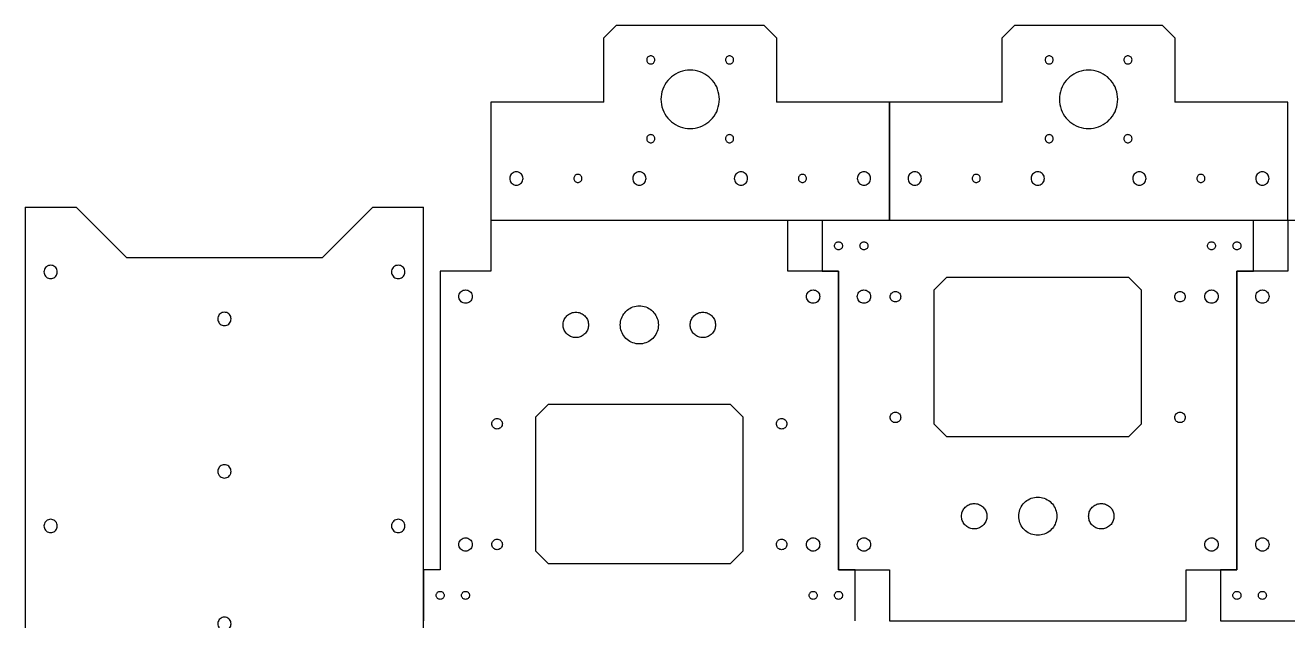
# Model space of a CAD drawing. Extents: x -80 to 731, y 0 to 550.
# Drawn here: x -79.9 to 417, y 315.3 to 549.7 of the extents above; entities that cross this region are included whole.
import ezdxf

# ---------------------------------------------------------------- set-up
doc = ezdxf.new("R2010")
doc.units = 0
doc.layers.add('Layer_1', color=7, linetype='CONTINUOUS')

msp = doc.modelspace()

# ---------------------------------------------------------------- linework, layer by layer
at = {"layer": 'Layer_1', "color": 7}
for p, q in [((147.841152, 544.741107), (152.84115, 549.741108)), ((152.84115, 549.741108), (210.841153, 549.741108)), ((210.841153, 549.741108), (215.841151, 544.741107)), ((304.641154, 544.741107), (309.641153, 549.741108)), ((309.641153, 549.741108), (367.641155, 549.741108)), ((367.641155, 549.741108), (372.641154, 544.741107)), ((147.841152, 519.441107), (147.841152, 544.741107)), ((215.841151, 544.741107), (215.841151, 519.441107)), ((304.641154, 519.441107), (304.641154, 544.741107)), ((372.641154, 544.741107), (372.641154, 519.441107)), ((167.941151, 536.091109), (167.941151, 536.091109)), ((198.941151, 536.091109), (198.941151, 536.091109)), ((324.741154, 536.091109), (324.741154, 536.091109)), ((355.741154, 536.091109), (355.741154, 536.091109)), ((103.44115, 519.441107), (103.44115, 472.941107)), ((147.841152, 519.441107), (103.44115, 519.441107)), ((193.341151, 520.591109), (193.341151, 520.591109)), ((260.241153, 519.441107), (215.841151, 519.441107)), ((260.241153, 472.941107), (260.241153, 519.441107)), ((260.241153, 519.441107), (260.241153, 472.941107)), ((304.641154, 519.441107), (260.241153, 519.441107)), ((350.141154, 520.591109), (350.141154, 520.591109)), ((417.041155, 519.441107), (372.641154, 519.441107)), ((417.041155, 472.941107), (417.041155, 519.441107)), ((167.941151, 505.091109), (167.941151, 505.091109)), ((198.941151, 505.091109), (198.941151, 505.091109)), ((324.741154, 505.091109), (324.741154, 505.091109)), ((355.741154, 505.091109), (355.741154, 505.091109)), ((116.066152, 489.441108), (116.066152, 489.441108)), ((139.241152, 489.441108), (139.241152, 489.441108)), ((164.466151, 489.441108), (164.466151, 489.441108)), ((204.466151, 489.441108), (204.466151, 489.441108)), ((227.64115, 489.441108), (227.64115, 489.441108)), ((252.866152, 489.441108), (252.866152, 489.441108)), ((272.866155, 489.441108), (272.866155, 489.441108)), ((296.041154, 489.441108), (296.041154, 489.441108)), ((321.266154, 489.441108), (321.266154, 489.441108)), ((361.266154, 489.441108), (361.266154, 489.441108)), ((384.441152, 489.441108), (384.441152, 489.441108)), ((409.666155, 489.441108), (409.666155, 489.441108)), ((-79.85889, 478.141093), (-59.858887, 478.141093)), ((-79.85889, 478.141093), (-79.85889, 239.141103)), ((-59.858887, 478.141093), (-39.858888, 458.141105)), ((36.941111, 458.141105), (56.94111, 478.141093)), ((56.94111, 478.141093), (76.941113, 478.141093)), ((76.941113, 239.141103), (76.941113, 478.141093)), ((220.241111, 472.941078), (103.441113, 472.941078)), ((103.441113, 472.941078), (103.441113, 452.941079)), ((260.241153, 472.941107), (103.44115, 472.941107)), ((220.241111, 452.941079), (220.241111, 472.941078)), ((403.541137, 472.941081), (233.741138, 472.941081)), ((233.741138, 472.941081), (233.741138, 452.941093)), ((417.041155, 472.941107), (260.241153, 472.941107)), ((403.541137, 452.941093), (403.541137, 472.941081)), ((533.84115, 472.941107), (417.041152, 472.941107)), ((417.041152, 472.941107), (417.041152, 452.941107)), ((238.666139, 462.941101), (238.666139, 462.941101)), ((248.666138, 462.941101), (248.666138, 462.941101)), ((385.466138, 462.941101), (385.466138, 462.941101)), ((395.466138, 462.941101), (395.466138, 462.941101)), ((36.941111, 458.141105), (-39.858888, 458.141105)), ((-67.233887, 452.641102), (-67.233887, 452.641102)), ((69.566113, 452.641102), (69.566113, 452.641102)), ((103.441113, 452.941079), (83.441111, 452.941079)), ((83.441111, 452.941079), (83.441111, 335.341074)), ((240.241114, 452.941079), (220.241111, 452.941079)), ((233.741138, 452.941093), (240.241136, 452.941093)), ((240.241114, 335.341074), (240.241114, 452.941079)), ((240.241136, 452.941093), (240.241136, 335.341088)), ((397.041139, 335.341088), (397.041139, 452.941093)), ((397.041139, 452.941093), (403.541137, 452.941093)), ((417.041152, 452.941107), (397.04115, 452.941107)), ((397.04115, 452.941107), (397.04115, 335.341102)), ((282.741139, 450.441084), (277.741137, 445.441094)), ((354.541136, 450.441084), (282.741139, 450.441084)), ((359.541137, 445.441094), (354.541136, 450.441084)), ((96.066113, 442.941079), (96.066113, 442.941079)), ((232.866113, 442.941079), (232.866113, 442.941079)), ((247.616136, 442.941085), (247.616136, 442.941085)), ((260.566137, 442.891075), (260.566137, 442.891075)), ((277.741137, 445.441094), (277.741137, 392.841089)), ((359.541137, 392.841089), (359.541137, 445.441094)), ((372.566136, 442.891075), (372.566136, 442.891075)), ((384.416136, 442.941085), (384.416136, 442.941085)), ((409.666152, 442.941107), (409.666152, 442.941107)), ((1.166111, 434.141097), (1.166111, 434.141097)), ((141.841112, 431.791077), (141.841112, 431.791077)), ((169.341112, 431.791077), (169.341112, 431.791077)), ((191.841112, 431.791077), (191.841112, 431.791077)), ((125.941114, 400.441079), (120.941112, 395.441078)), ((197.741111, 400.441079), (125.941114, 400.441079)), ((202.741112, 395.441078), (197.741111, 400.441079)), ((107.916114, 392.891079), (107.916114, 392.891079)), ((120.941112, 395.441078), (120.941112, 342.841073)), ((202.741112, 342.841073), (202.741112, 395.441078)), ((219.916113, 392.891079), (219.916113, 392.891079)), ((260.566137, 395.391088), (260.566137, 395.391088)), ((277.741137, 392.841089), (282.741139, 387.841088)), ((354.541136, 387.841088), (359.541137, 392.841089)), ((372.566136, 395.391088), (372.566136, 395.391088)), ((282.741139, 387.841088), (354.541136, 387.841088)), ((1.166111, 374.141101), (1.166111, 374.141101)), ((288.641138, 356.49109), (288.641138, 356.49109)), ((311.141137, 356.49109), (311.141137, 356.49109)), ((338.641137, 356.49109), (338.641137, 356.49109)), ((-67.233887, 352.641102), (-67.233887, 352.641102)), ((69.566113, 352.641102), (69.566113, 352.641102)), ((96.066113, 345.341082), (96.066113, 345.341082)), ((107.916114, 345.391092), (107.916114, 345.391092)), ((219.916113, 345.391092), (219.916113, 345.391092)), ((232.866113, 345.341082), (232.866113, 345.341082)), ((247.616136, 345.341088), (247.616136, 345.341088)), ((384.416136, 345.341088), (384.416136, 345.341088)), ((409.666152, 345.341111), (409.666152, 345.341111)), ((120.941112, 342.841073), (125.941114, 337.841083)), ((197.741111, 337.841083), (202.741112, 342.841073)), ((83.441111, 335.341074), (76.941113, 335.341074)), ((76.941113, 335.341074), (76.941113, 315.341086)), ((125.941114, 337.841083), (197.741111, 337.841083)), ((246.741112, 335.341074), (240.241114, 335.341074)), ((240.241136, 335.341088), (260.241138, 335.341088)), ((246.741112, 315.341086), (246.741112, 335.341074)), ((260.241138, 335.341088), (260.241138, 315.341089)), ((377.041136, 315.341089), (377.041136, 335.341088)), ((377.041136, 335.341088), (397.041139, 335.341088)), ((397.04115, 335.341102), (390.541152, 335.341102)), ((390.541152, 335.341102), (390.541152, 315.341114)), ((85.016111, 325.341066), (85.016111, 325.341066)), ((95.016111, 325.341066), (95.016111, 325.341066)), ((231.816111, 325.341066), (231.816111, 325.341066)), ((241.816111, 325.341066), (241.816111, 325.341066)), ((398.61615, 325.341094), (398.61615, 325.341094)), ((408.61615, 325.341094), (408.61615, 325.341094)), ((260.241138, 315.341089), (377.041136, 315.341089)), ((390.541152, 315.341114), (560.341151, 315.341114))]:
    msp.add_line(p, q, dxfattribs=at)
for points, knots in [([(167.941151, 536.091109), (167.922035, 535.904045), (167.884075, 535.532595), (167.589568, 535.041718), (167.15836, 534.676766), (166.624391, 534.483204), (166.057789, 534.483204), (165.524568, 534.676766), (165.090374, 535.041718), (164.806962, 535.532595), (164.708009, 536.091108), (164.806962, 536.649621), (165.090374, 537.140497), (165.524567, 537.505452), (166.057789, 537.699011), (166.624391, 537.699011), (167.158361, 537.505452), (167.589568, 537.140497), (167.884075, 536.649621), (167.922034, 536.278172), (167.941151, 536.091109)], [0, 0, 0, 0, 0.558344, 1.108695, 1.667037, 2.22538, 2.775732, 3.334075, 3.892418, 4.442769, 5.001113, 5.559454, 6.109806, 6.668149, 7.226492, 7.776843, 8.335186, 8.893529, 9.443881, 10.002222, 10.002222, 10.002222, 10.002222]), ([(198.941151, 536.091109), (198.922035, 535.904045), (198.884075, 535.532595), (198.589568, 535.041718), (198.15836, 534.676766), (197.624391, 534.483204), (197.057789, 534.483204), (196.524568, 534.676766), (196.090374, 535.041718), (195.806962, 535.532595), (195.708009, 536.091108), (195.806962, 536.649621), (196.090374, 537.140497), (196.524567, 537.505452), (197.057789, 537.699011), (197.624391, 537.699011), (198.158361, 537.505452), (198.589568, 537.140497), (198.884075, 536.649621), (198.922035, 536.278172), (198.941151, 536.091109)], [0, 0, 0, 0, 0.558344, 1.108695, 1.667037, 2.22538, 2.775732, 3.334075, 3.892418, 4.442769, 5.001113, 5.559454, 6.109806, 6.668149, 7.226492, 7.776843, 8.335186, 8.893529, 9.443881, 10.002222, 10.002222, 10.002222, 10.002222]), ([(324.741154, 536.091109), (324.722037, 535.904045), (324.684077, 535.532595), (324.389571, 535.041718), (323.958362, 534.676766), (323.424394, 534.483204), (322.857791, 534.483204), (322.32457, 534.676766), (321.890376, 535.041718), (321.606964, 535.532595), (321.508011, 536.091108), (321.606964, 536.649621), (321.890377, 537.140497), (322.324569, 537.505452), (322.857792, 537.699011), (323.424393, 537.699011), (323.958363, 537.505452), (324.38957, 537.140497), (324.684077, 536.649621), (324.722037, 536.278172), (324.741154, 536.091109)], [0, 0, 0, 0, 0.558344, 1.108695, 1.667037, 2.22538, 2.775732, 3.334075, 3.892418, 4.442769, 5.001113, 5.559454, 6.109806, 6.668149, 7.226492, 7.776843, 8.335186, 8.893529, 9.443881, 10.002222, 10.002222, 10.002222, 10.002222]), ([(355.741154, 536.091109), (355.722037, 535.904045), (355.684077, 535.532595), (355.389571, 535.041718), (354.958362, 534.676766), (354.424394, 534.483204), (353.857791, 534.483204), (353.324571, 534.676766), (352.890376, 535.041718), (352.606964, 535.532595), (352.508012, 536.091108), (352.606964, 536.649621), (352.890377, 537.140497), (353.324569, 537.505452), (353.857792, 537.699011), (354.424393, 537.699011), (354.958363, 537.505452), (355.38957, 537.140497), (355.684077, 536.649621), (355.722037, 536.278172), (355.741154, 536.091109)], [0, 0, 0, 0, 0.558344, 1.108695, 1.667037, 2.22538, 2.775732, 3.334075, 3.892418, 4.442769, 5.001113, 5.559454, 6.109806, 6.668149, 7.226492, 7.776843, 8.335186, 8.893529, 9.443881, 10.002222, 10.002222, 10.002222, 10.002222]), ([(193.341151, 520.591109), (193.20375, 519.24659), (192.930913, 516.576796), (190.814146, 513.048621), (187.714841, 510.425516), (183.876936, 509.034307), (179.804485, 509.034307), (175.971956, 510.425516), (172.851188, 513.048621), (170.814166, 516.576796), (170.10294, 520.591108), (170.814166, 524.605421), (172.851189, 528.133594), (175.971955, 530.756702), (179.804486, 532.147908), (183.876936, 532.147908), (187.714842, 530.756702), (190.814146, 528.133594), (192.930913, 524.605421), (193.20375, 521.935627), (193.341151, 520.591109)], [0, 0, 0, 0, 4.013088, 7.968742, 11.981828, 15.994916, 19.95057, 23.963658, 27.976744, 31.932398, 35.945486, 39.958572, 43.914226, 47.927313, 51.9404, 55.896054, 59.909141, 63.922229, 67.877883, 71.890969, 71.890969, 71.890969, 71.890969]), ([(350.141154, 520.591109), (350.003752, 519.24659), (349.730915, 516.576796), (347.614149, 513.048621), (344.514844, 510.425516), (340.676939, 509.034307), (336.604488, 509.034307), (332.771958, 510.425516), (329.651191, 513.048621), (327.614169, 516.576796), (326.902942, 520.591108), (327.614169, 524.605421), (329.651191, 528.133594), (332.771957, 530.756702), (336.604488, 532.147908), (340.676938, 532.147908), (344.514845, 530.756702), (347.614148, 528.133594), (349.730915, 524.605421), (350.003752, 521.935627), (350.141154, 520.591109)], [0, 0, 0, 0, 4.013088, 7.968742, 11.981828, 15.994916, 19.95057, 23.963658, 27.976744, 31.932398, 35.945486, 39.958572, 43.914226, 47.927313, 51.9404, 55.896054, 59.909141, 63.922229, 67.877883, 71.890969, 71.890969, 71.890969, 71.890969]), ([(167.941151, 505.091109), (167.922035, 504.904045), (167.884075, 504.532595), (167.589568, 504.041718), (167.158361, 503.676762), (166.62439, 503.483206), (166.05779, 503.483206), (165.524566, 503.676762), (165.090374, 504.041718), (164.806962, 504.532595), (164.708009, 505.091108), (164.806962, 505.649621), (165.090374, 506.140497), (165.524567, 506.505452), (166.057789, 506.699011), (166.624391, 506.699011), (167.158361, 506.505452), (167.589568, 506.140497), (167.884075, 505.649621), (167.922034, 505.278172), (167.941151, 505.091109)], [0, 0, 0, 0, 0.558344, 1.108696, 1.667039, 2.225381, 2.775733, 3.334075, 3.892418, 4.44277, 5.001114, 5.559456, 6.109807, 6.66815, 7.226493, 7.776845, 8.335187, 8.893531, 9.443882, 10.002224, 10.002224, 10.002224, 10.002224]), ([(198.941151, 505.091109), (198.922035, 504.904045), (198.884075, 504.532595), (198.589568, 504.041718), (198.158361, 503.676762), (197.62439, 503.483206), (197.05779, 503.483206), (196.524567, 503.676762), (196.090374, 504.041718), (195.806962, 504.532595), (195.708009, 505.091108), (195.806962, 505.649621), (196.090374, 506.140497), (196.524567, 506.505452), (197.057789, 506.699011), (197.624391, 506.699011), (198.158361, 506.505452), (198.589568, 506.140497), (198.884075, 505.649621), (198.922035, 505.278172), (198.941151, 505.091109)], [0, 0, 0, 0, 0.558344, 1.108696, 1.667039, 2.225381, 2.775733, 3.334075, 3.892418, 4.44277, 5.001114, 5.559456, 6.109807, 6.66815, 7.226493, 7.776845, 8.335187, 8.893531, 9.443882, 10.002224, 10.002224, 10.002224, 10.002224]), ([(324.741154, 505.091109), (324.722037, 504.904045), (324.684077, 504.532595), (324.38957, 504.041718), (323.958364, 503.676762), (323.424393, 503.483206), (322.857792, 503.483206), (322.324569, 503.676762), (321.890377, 504.041718), (321.606964, 504.532595), (321.508011, 505.091108), (321.606964, 505.649621), (321.890377, 506.140497), (322.324569, 506.505452), (322.857792, 506.699011), (323.424393, 506.699011), (323.958363, 506.505452), (324.38957, 506.140497), (324.684077, 505.649621), (324.722037, 505.278172), (324.741154, 505.091109)], [0, 0, 0, 0, 0.558344, 1.108696, 1.667039, 2.225381, 2.775733, 3.334075, 3.892418, 4.44277, 5.001114, 5.559456, 6.109807, 6.66815, 7.226493, 7.776845, 8.335187, 8.893531, 9.443882, 10.002224, 10.002224, 10.002224, 10.002224]), ([(355.741154, 505.091109), (355.722037, 504.904045), (355.684077, 504.532595), (355.38957, 504.041718), (354.958364, 503.676762), (354.424393, 503.483206), (353.857792, 503.483206), (353.324569, 503.676762), (352.890377, 504.041718), (352.606964, 504.532595), (352.508012, 505.091108), (352.606964, 505.649621), (352.890377, 506.140497), (353.324569, 506.505452), (353.857792, 506.699011), (354.424393, 506.699011), (354.958363, 506.505452), (355.38957, 506.140497), (355.684077, 505.649621), (355.722037, 505.278172), (355.741154, 505.091109)], [0, 0, 0, 0, 0.558344, 1.108696, 1.667039, 2.225381, 2.775733, 3.334075, 3.892418, 4.44277, 5.001114, 5.559456, 6.109807, 6.66815, 7.226493, 7.776845, 8.335187, 8.893531, 9.443882, 10.002224, 10.002224, 10.002224, 10.002224]), ([(116.066152, 489.441108), (116.034789, 489.134207), (115.972511, 488.524797), (115.489335, 487.719454), (114.781886, 487.1207), (113.905842, 486.803141), (112.976261, 486.803141), (112.101445, 487.120701), (111.389095, 487.719453), (110.924121, 488.524797), (110.761775, 489.441108), (110.924121, 490.357418), (111.389095, 491.162762), (112.101445, 491.761514), (112.976261, 492.079074), (113.905842, 492.079074), (114.781886, 491.761515), (115.489335, 491.162761), (115.972511, 490.357418), (116.034789, 489.748008), (116.066152, 489.441108)], [0, 0, 0, 0, 0.91603, 1.818952, 2.734982, 3.651014, 4.553935, 5.469965, 6.385997, 7.288919, 8.204949, 9.12098, 10.023901, 10.939933, 11.855963, 12.758884, 13.674916, 14.590947, 15.493868, 16.409898, 16.409898, 16.409898, 16.409898]), ([(164.466151, 489.441108), (164.434788, 489.134207), (164.37251, 488.524797), (163.889335, 487.719453), (163.181885, 487.1207), (162.305842, 486.803141), (161.37626, 486.803141), (160.501444, 487.1207), (159.789095, 487.719453), (159.324122, 488.524797), (159.161777, 489.441108), (159.324122, 490.357418), (159.789095, 491.162762), (160.501444, 491.761515), (161.37626, 492.079074), (162.305842, 492.079074), (163.181885, 491.761515), (163.889335, 491.162762), (164.37251, 490.357418), (164.434788, 489.748008), (164.466151, 489.441108)], [0, 0, 0, 0, 0.91603, 1.818951, 2.734983, 3.651014, 4.553935, 5.469966, 6.385997, 7.288918, 8.204948, 9.120979, 10.0239, 10.939931, 11.855962, 12.758883, 13.674914, 14.590945, 15.493866, 16.409897, 16.409897, 16.409897, 16.409897]), ([(204.466151, 489.441108), (204.434788, 489.134207), (204.37251, 488.524797), (203.889335, 487.719453), (203.181885, 487.1207), (202.305841, 486.803141), (201.37626, 486.803141), (200.501443, 487.1207), (199.789095, 487.719453), (199.324122, 488.524797), (199.161777, 489.441108), (199.324122, 490.357418), (199.789095, 491.162762), (200.501443, 491.761515), (201.37626, 492.079074), (202.305841, 492.079074), (203.181885, 491.761515), (203.889335, 491.162762), (204.37251, 490.357418), (204.434788, 489.748008), (204.466151, 489.441108)], [0, 0, 0, 0, 0.91603, 1.818951, 2.734983, 3.651014, 4.553935, 5.469966, 6.385997, 7.288918, 8.204948, 9.120979, 10.0239, 10.939931, 11.855962, 12.758883, 13.674914, 14.590945, 15.493866, 16.409897, 16.409897, 16.409897, 16.409897]), ([(252.866152, 489.441108), (252.834789, 489.134207), (252.772511, 488.524797), (252.289334, 487.719453), (251.581884, 487.120701), (250.705841, 486.803141), (249.776259, 486.803141), (248.901443, 487.1207), (248.189094, 487.719454), (247.724121, 488.524797), (247.561776, 489.441108), (247.724121, 490.357418), (248.189094, 491.162761), (248.901443, 491.761515), (249.776259, 492.079074), (250.705841, 492.079074), (251.581884, 491.761514), (252.289334, 491.162762), (252.772511, 490.357418), (252.834789, 489.748008), (252.866152, 489.441108)], [0, 0, 0, 0, 0.91603, 1.818952, 2.734984, 3.651014, 4.553935, 5.469967, 6.385998, 7.288919, 8.204949, 9.12098, 10.023901, 10.939931, 11.855963, 12.758884, 13.674914, 14.590946, 15.493868, 16.409898, 16.409898, 16.409898, 16.409898]), ([(272.866155, 489.441108), (272.834791, 489.134207), (272.772513, 488.524797), (272.289338, 487.719454), (271.581888, 487.1207), (270.705845, 486.803141), (269.776263, 486.803141), (268.901447, 487.120701), (268.189098, 487.719453), (267.724124, 488.524797), (267.561778, 489.441108), (267.724124, 490.357418), (268.189098, 491.162762), (268.901447, 491.761514), (269.776263, 492.079074), (270.705845, 492.079074), (271.581888, 491.761515), (272.289338, 491.162761), (272.772513, 490.357418), (272.834791, 489.748008), (272.866155, 489.441108)], [0, 0, 0, 0, 0.91603, 1.818952, 2.734982, 3.651014, 4.553935, 5.469965, 6.385997, 7.288919, 8.204949, 9.12098, 10.023901, 10.939933, 11.855963, 12.758884, 13.674916, 14.590947, 15.493868, 16.409898, 16.409898, 16.409898, 16.409898]), ([(321.266154, 489.441108), (321.23479, 489.134207), (321.172512, 488.524797), (320.689337, 487.719453), (319.981888, 487.1207), (319.105844, 486.803141), (318.176263, 486.803141), (317.301446, 487.1207), (316.589097, 487.719453), (316.124124, 488.524797), (315.961779, 489.441108), (316.124124, 490.357418), (316.589097, 491.162762), (317.301446, 491.761515), (318.176263, 492.079074), (319.105844, 492.079074), (319.981888, 491.761515), (320.689337, 491.162762), (321.172512, 490.357418), (321.23479, 489.748008), (321.266154, 489.441108)], [0, 0, 0, 0, 0.91603, 1.818951, 2.734983, 3.651014, 4.553935, 5.469966, 6.385997, 7.288918, 8.204948, 9.120979, 10.0239, 10.939931, 11.855962, 12.758883, 13.674914, 14.590945, 15.493866, 16.409897, 16.409897, 16.409897, 16.409897]), ([(361.266154, 489.441108), (361.23479, 489.134207), (361.172512, 488.524797), (360.689337, 487.719453), (359.981887, 487.1207), (359.105844, 486.803141), (358.176262, 486.803141), (357.301446, 487.1207), (356.589097, 487.719453), (356.124125, 488.524797), (355.961779, 489.441108), (356.124125, 490.357418), (356.589097, 491.162762), (357.301446, 491.761515), (358.176262, 492.079074), (359.105844, 492.079074), (359.981887, 491.761515), (360.689337, 491.162762), (361.172512, 490.357418), (361.23479, 489.748008), (361.266154, 489.441108)], [0, 0, 0, 0, 0.91603, 1.818951, 2.734983, 3.651014, 4.553935, 5.469966, 6.385997, 7.288918, 8.204948, 9.120979, 10.0239, 10.939931, 11.855962, 12.758883, 13.674914, 14.590945, 15.493866, 16.409897, 16.409897, 16.409897, 16.409897]), ([(409.666155, 489.441108), (409.634791, 489.134207), (409.572513, 488.524797), (409.089337, 487.719453), (408.381886, 487.120701), (407.505843, 486.803141), (406.576262, 486.803141), (405.701445, 487.1207), (404.989097, 487.719454), (404.524124, 488.524797), (404.361778, 489.441108), (404.524124, 490.357418), (404.989097, 491.162761), (405.701445, 491.761515), (406.576262, 492.079074), (407.505843, 492.079074), (408.381886, 491.761514), (409.089337, 491.162762), (409.572513, 490.357418), (409.634791, 489.748008), (409.666155, 489.441108)], [0, 0, 0, 0, 0.91603, 1.818952, 2.734984, 3.651014, 4.553935, 5.469967, 6.385998, 7.288919, 8.204949, 9.12098, 10.023901, 10.939931, 11.855963, 12.758884, 13.674914, 14.590946, 15.493868, 16.409898, 16.409898, 16.409898, 16.409898]), ([(139.241152, 489.441108), (139.222035, 489.254044), (139.184075, 488.882595), (138.889568, 488.391718), (138.45836, 488.026765), (137.924391, 487.833205), (137.357789, 487.833206), (136.824567, 488.026764), (136.390374, 488.391718), (136.106963, 488.882595), (136.00801, 489.441108), (136.106963, 489.99962), (136.390374, 490.490497), (136.824567, 490.855451), (137.357789, 491.049009), (137.924391, 491.04901), (138.45836, 490.85545), (138.889568, 490.490497), (139.184075, 489.99962), (139.222035, 489.628171), (139.241152, 489.441108)], [0, 0, 0, 0, 0.558342, 1.108694, 1.667038, 2.225379, 2.775731, 3.334074, 3.892416, 4.442768, 5.00111, 5.559452, 6.109804, 6.668146, 7.226489, 7.776841, 8.335182, 8.893526, 9.443878, 10.00222, 10.00222, 10.00222, 10.00222]), ([(227.64115, 489.441108), (227.622033, 489.254044), (227.584073, 488.882595), (227.289567, 488.391718), (226.85836, 488.026764), (226.324391, 487.833206), (225.757789, 487.833205), (225.224568, 488.026765), (224.790374, 488.391718), (224.506962, 488.882595), (224.408008, 489.441108), (224.506962, 489.99962), (224.790374, 490.490497), (225.224568, 490.85545), (225.757789, 491.04901), (226.324391, 491.049009), (226.85836, 490.855451), (227.289567, 490.490497), (227.584073, 489.99962), (227.622033, 489.628171), (227.64115, 489.441108)], [0, 0, 0, 0, 0.558342, 1.108694, 1.667036, 2.225379, 2.775731, 3.334072, 3.892416, 4.442768, 5.00111, 5.559452, 6.109805, 6.668148, 7.226489, 7.776841, 8.335184, 8.893526, 9.443878, 10.00222, 10.00222, 10.00222, 10.00222]), ([(296.041154, 489.441108), (296.022038, 489.254044), (295.984078, 488.882595), (295.689571, 488.391718), (295.258363, 488.026765), (294.724393, 487.833205), (294.157792, 487.833206), (293.62457, 488.026764), (293.190377, 488.391718), (292.906966, 488.882595), (292.808013, 489.441108), (292.906966, 489.99962), (293.190377, 490.490497), (293.62457, 490.855451), (294.157792, 491.049009), (294.724393, 491.04901), (295.258363, 490.85545), (295.689571, 490.490497), (295.984078, 489.99962), (296.022038, 489.628171), (296.041154, 489.441108)], [0, 0, 0, 0, 0.558342, 1.108694, 1.667038, 2.225379, 2.775731, 3.334074, 3.892416, 4.442768, 5.00111, 5.559452, 6.109804, 6.668146, 7.226489, 7.776841, 8.335182, 8.893526, 9.443878, 10.00222, 10.00222, 10.00222, 10.00222]), ([(384.441152, 489.441108), (384.422036, 489.254044), (384.384076, 488.882595), (384.08957, 488.391718), (383.658363, 488.026764), (383.124393, 487.833206), (382.557792, 487.833205), (382.02457, 488.026765), (381.590376, 488.391718), (381.306964, 488.882595), (381.208011, 489.441108), (381.306964, 489.99962), (381.590376, 490.490497), (382.02457, 490.85545), (382.557792, 491.04901), (383.124393, 491.049009), (383.658363, 490.855451), (384.08957, 490.490497), (384.384076, 489.99962), (384.422036, 489.628171), (384.441152, 489.441108)], [0, 0, 0, 0, 0.558342, 1.108694, 1.667036, 2.225379, 2.775731, 3.334072, 3.892416, 4.442768, 5.00111, 5.559452, 6.109805, 6.668148, 7.226489, 7.776841, 8.335184, 8.893526, 9.443878, 10.00222, 10.00222, 10.00222, 10.00222]), ([(238.666139, 462.941101), (238.684888, 462.756901), (238.722119, 462.391139), (239.01197, 461.907712), (239.436497, 461.548294), (239.962242, 461.357634), (240.520153, 461.357634), (241.045165, 461.548294), (241.47262, 461.907712), (241.75159, 462.391139), (241.848643, 462.941095), (241.751588, 463.491051), (241.472614, 463.974469), (241.045176, 464.333915), (240.520147, 464.524545), (239.962248, 464.524545), (239.436486, 464.333915), (239.011976, 463.974469), (238.722121, 463.491051), (238.684889, 463.125296), (238.666139, 462.941101)], [0, 0, 0, 0, 0.549773, 1.091665, 1.641429, 2.1912, 2.733094, 3.282865, 3.832629, 4.374522, 4.924294, 5.474048, 6.015941, 6.565716, 7.115481, 7.657376, 8.20714, 8.756916, 9.298808, 9.848562, 9.848562, 9.848562, 9.848562]), ([(248.666138, 462.941101), (248.684888, 462.756901), (248.722119, 462.391139), (249.011971, 461.907713), (249.436497, 461.548294), (249.962242, 461.357634), (250.520153, 461.357634), (251.045164, 461.548294), (251.47262, 461.907712), (251.75159, 462.391139), (251.848643, 462.941095), (251.751587, 463.491051), (251.472614, 463.974469), (251.045176, 464.333915), (250.520147, 464.524545), (249.962248, 464.524544), (249.436486, 464.333915), (249.011977, 463.974468), (248.722121, 463.491051), (248.684889, 463.125296), (248.666138, 462.941101)], [0, 0, 0, 0, 0.549773, 1.091666, 1.641428, 2.191199, 2.733094, 3.282865, 3.832628, 4.374521, 4.924294, 5.474048, 6.01594, 6.565716, 7.11548, 7.657375, 8.20714, 8.756914, 9.298807, 9.848561, 9.848561, 9.848561, 9.848561]), ([(385.466138, 462.941101), (385.484888, 462.756901), (385.522119, 462.391139), (385.81197, 461.907712), (386.236497, 461.548294), (386.762242, 461.357634), (387.320153, 461.357634), (387.845165, 461.548294), (388.272619, 461.907713), (388.551589, 462.391139), (388.648643, 462.941095), (388.551587, 463.491051), (388.272613, 463.974468), (387.845176, 464.333915), (387.320147, 464.524544), (386.762248, 464.524545), (386.236486, 464.333915), (385.811976, 463.974469), (385.522121, 463.491051), (385.484889, 463.125296), (385.466138, 462.941101)], [0, 0, 0, 0, 0.549773, 1.091665, 1.641429, 2.1912, 2.733094, 3.282865, 3.832628, 4.374521, 4.924294, 5.474048, 6.015941, 6.565715, 7.11548, 7.657374, 8.207139, 8.756915, 9.298807, 9.848561, 9.848561, 9.848561, 9.848561]), ([(395.466138, 462.941101), (395.484888, 462.756901), (395.522118, 462.391139), (395.81197, 461.907712), (396.236497, 461.548294), (396.762242, 461.357634), (397.320152, 461.357634), (397.845164, 461.548294), (398.27262, 461.907712), (398.551589, 462.391139), (398.648643, 462.941095), (398.551587, 463.491051), (398.272614, 463.974469), (397.845176, 464.333915), (397.320147, 464.524545), (396.762248, 464.524545), (396.236485, 464.333915), (395.811976, 463.974469), (395.522121, 463.491051), (395.484888, 463.125296), (395.466138, 462.941101)], [0, 0, 0, 0, 0.549773, 1.091665, 1.641429, 2.1912, 2.733094, 3.282865, 3.832629, 4.374522, 4.924294, 5.474048, 6.015941, 6.565716, 7.115481, 7.657376, 8.20714, 8.756916, 9.298808, 9.848562, 9.848562, 9.848562, 9.848562]), ([(-67.233887, 452.641102), (-67.265251, 452.3342), (-67.327529, 451.724788), (-67.810704, 450.91944), (-68.518153, 450.320683), (-69.394198, 450.003125), (-70.323779, 450.003124), (-71.198596, 450.320684), (-71.910946, 450.919439), (-72.375918, 451.724788), (-72.538264, 452.641102), (-72.375918, 453.557417), (-71.910946, 454.362765), (-71.198596, 454.96152), (-70.323779, 455.27908), (-69.394198, 455.279079), (-68.518153, 454.961521), (-67.810704, 454.362764), (-67.327529, 453.557416), (-67.265251, 452.948004), (-67.233887, 452.641102)], [0, 0, 0, 0, 0.916035, 1.81896, 2.734992, 3.651024, 4.553945, 5.469975, 6.386008, 7.288934, 8.204969, 9.121003, 10.023929, 10.939963, 11.855993, 12.758913, 13.674945, 14.590977, 15.493903, 16.409937, 16.409937, 16.409937, 16.409937]), ([(69.566113, 452.641102), (69.534749, 452.3342), (69.472471, 451.724788), (68.989296, 450.919439), (68.281845, 450.320684), (67.405801, 450.003124), (66.47622, 450.003125), (65.601402, 450.320683), (64.889053, 450.91944), (64.424082, 451.724788), (64.261736, 452.641102), (64.424082, 453.557416), (64.889053, 454.362764), (65.601402, 454.961521), (66.47622, 455.279079), (67.405801, 455.27908), (68.281845, 454.96152), (68.989296, 454.362765), (69.472471, 453.557417), (69.534749, 452.948004), (69.566113, 452.641102)], [0, 0, 0, 0, 0.916035, 1.81896, 2.734994, 3.651024, 4.553945, 5.469977, 6.386009, 7.288934, 8.204969, 9.121003, 10.023928, 10.939961, 11.855992, 12.758913, 13.674943, 14.590977, 15.493903, 16.409937, 16.409937, 16.409937, 16.409937]), ([(96.066113, 442.941079), (96.03475, 443.24798), (95.972472, 443.85739), (95.489296, 444.662733), (94.781847, 445.261487), (93.905803, 445.579043), (92.976222, 445.579044), (92.101405, 445.261486), (91.389056, 444.662734), (90.924082, 443.85739), (90.761736, 442.941079), (90.924082, 442.024768), (91.389055, 441.219423), (92.101406, 440.620673), (92.976222, 440.303112), (93.905803, 440.303113), (94.781846, 440.620672), (95.489297, 441.219424), (95.972472, 442.024768), (96.03475, 442.634178), (96.066113, 442.941079)], [0, 0, 0, 0, 0.91603, 1.818952, 2.734982, 3.651013, 4.553934, 5.469964, 6.385996, 7.288917, 8.204948, 9.120979, 10.023901, 10.939932, 11.855962, 12.758883, 13.674915, 14.590945, 15.493867, 16.409898, 16.409898, 16.409898, 16.409898]), ([(232.866113, 442.941079), (232.83475, 443.24798), (232.772472, 443.85739), (232.289295, 444.662734), (231.581845, 445.261486), (230.705801, 445.579044), (229.776221, 445.579043), (228.901403, 445.261487), (228.189055, 444.662733), (227.724082, 443.85739), (227.561737, 442.941079), (227.724082, 442.024768), (228.189055, 441.219424), (228.901404, 440.620672), (229.77622, 440.303113), (230.705802, 440.303112), (231.581844, 440.620673), (232.289296, 441.219423), (232.772472, 442.024768), (232.83475, 442.634178), (232.866113, 442.941079)], [0, 0, 0, 0, 0.91603, 1.818952, 2.734984, 3.651014, 4.553934, 5.469966, 6.385996, 7.288917, 8.204948, 9.120979, 10.023901, 10.93993, 11.855962, 12.758883, 13.674913, 14.590945, 15.493867, 16.409898, 16.409898, 16.409898, 16.409898]), ([(247.616136, 442.941085), (247.6475, 442.634183), (247.709778, 442.024774), (248.19295, 441.219429), (248.900411, 440.620697), (249.776447, 440.303134), (250.70603, 440.303135), (251.58084, 440.620696), (252.293199, 441.219429), (252.758168, 442.024774), (252.920513, 442.941085), (252.758167, 443.857399), (252.293195, 444.662747), (251.580847, 445.261504), (250.706029, 445.579062), (249.776448, 445.579063), (248.900404, 445.261503), (248.192953, 444.662748), (247.709778, 443.857399), (247.6475, 443.247987), (247.616136, 442.941085)], [0, 0, 0, 0, 0.916034, 1.818953, 2.734974, 3.651004, 4.553925, 5.469957, 6.385976, 7.288895, 8.204928, 9.120963, 10.023888, 10.93992, 11.855952, 12.758873, 13.674903, 14.590937, 15.493862, 16.409897, 16.409897, 16.409897, 16.409897]), ([(260.566137, 442.891075), (260.590929, 442.64848), (260.640159, 442.166761), (261.022098, 441.53016), (261.581318, 441.056858), (262.27381, 440.80583), (263.008623, 440.805829), (263.700144, 441.056859), (264.263237, 441.53016), (264.630789, 442.166761), (264.759121, 442.891081), (264.630791, 443.615405), (264.263239, 444.252016), (263.700144, 444.725319), (263.008623, 444.976349), (262.27381, 444.976349), (261.581318, 444.72532), (261.022096, 444.252016), (260.640157, 443.615405), (260.590929, 443.133676), (260.566137, 442.891075)], [0, 0, 0, 0, 0.724091, 1.437825, 2.161929, 2.886031, 3.599769, 4.32387, 5.047974, 5.761709, 6.4858, 7.20991, 7.923652, 8.647756, 9.371857, 10.085595, 10.809698, 11.533802, 12.247543, 12.971653, 12.971653, 12.971653, 12.971653]), ([(372.566136, 442.891075), (372.590928, 442.64848), (372.640159, 442.166761), (373.0221, 441.53016), (373.58132, 441.056859), (374.27381, 440.805829), (375.008624, 440.80583), (375.700145, 441.056858), (376.263238, 441.53016), (376.630789, 442.166761), (376.759119, 442.891081), (376.63079, 443.615405), (376.26324, 444.252016), (375.700145, 444.72532), (375.008624, 444.976349), (374.27381, 444.976349), (373.581319, 444.725319), (373.022097, 444.252016), (372.640157, 443.615405), (372.590928, 443.133676), (372.566136, 442.891075)], [0, 0, 0, 0, 0.724091, 1.437826, 2.16193, 2.886031, 3.599769, 4.323871, 5.047975, 5.761709, 6.4858, 7.20991, 7.923651, 8.647755, 9.371858, 10.085596, 10.809697, 11.533801, 12.247543, 12.971653, 12.971653, 12.971653, 12.971653]), ([(384.416136, 442.941085), (384.4475, 442.634183), (384.509778, 442.024774), (384.992949, 441.219429), (385.700409, 440.620696), (386.576446, 440.303135), (387.506029, 440.303134), (388.380838, 440.620697), (389.093198, 441.219429), (389.558168, 442.024774), (389.720513, 442.941085), (389.558167, 443.857399), (389.093195, 444.662748), (388.380845, 445.261503), (387.506028, 445.579063), (386.576447, 445.579062), (385.700402, 445.261504), (384.992952, 444.662747), (384.509778, 443.857399), (384.4475, 443.247987), (384.416136, 442.941085)], [0, 0, 0, 0, 0.916034, 1.818952, 2.734972, 3.651004, 4.553925, 5.469955, 6.385976, 7.288895, 8.204928, 9.120963, 10.023889, 10.939922, 11.855952, 12.758873, 13.674905, 14.590937, 15.493862, 16.409897, 16.409897, 16.409897, 16.409897]), ([(409.666152, 442.941107), (409.634789, 443.248008), (409.572511, 443.857418), (409.089335, 444.662761), (408.381886, 445.261515), (407.505841, 445.579071), (406.576261, 445.579072), (405.701444, 445.261514), (404.989095, 444.662762), (404.524121, 443.857418), (404.361775, 442.941107), (404.524121, 442.024796), (404.989094, 441.219452), (405.701445, 440.620701), (406.57626, 440.303141), (407.505842, 440.303141), (408.381885, 440.6207), (409.089336, 441.219452), (409.57251, 442.024797), (409.634789, 442.634206), (409.666152, 442.941107)], [0, 0, 0, 0, 0.91603, 1.818952, 2.734982, 3.651013, 4.553934, 5.469964, 6.385996, 7.288917, 8.204948, 9.120979, 10.023901, 10.939932, 11.855962, 12.758883, 13.674915, 14.590945, 15.493867, 16.409898, 16.409898, 16.409898, 16.409898]), ([(169.341112, 431.791077), (169.251503, 432.667938), (169.073566, 434.409109), (167.693066, 436.710093), (165.67178, 438.420813), (163.168798, 439.328122), (160.512852, 439.328122), (158.013376, 438.420813), (155.978093, 436.710093), (154.6496, 434.409109), (154.185757, 431.791078), (154.6496, 429.173048), (155.978093, 426.872065), (158.013376, 425.161344), (160.512852, 424.254035), (163.168798, 424.254035), (165.67178, 425.161344), (167.693066, 426.872065), (169.073566, 429.173048), (169.251503, 430.914218), (169.341112, 431.791077)], [0, 0, 0, 0, 2.617232, 5.197007, 7.814237, 10.431468, 13.011242, 15.628473, 18.245704, 20.825478, 23.442711, 26.059941, 28.639715, 31.256945, 33.874176, 36.45395, 39.071181, 41.688412, 44.268186, 46.885416, 46.885416, 46.885416, 46.885416]), ([(1.166111, 434.141097), (1.134748, 433.834197), (1.072471, 433.224791), (0.589294, 432.419453), (-0.118156, 431.820707), (-0.994198, 431.503147), (-1.92378, 431.503147), (-2.798595, 431.820707), (-3.510944, 432.419453), (-3.975919, 433.224791), (-4.138263, 434.141099), (-3.975918, 435.057411), (-3.510946, 435.862759), (-2.798597, 436.461515), (-1.92378, 436.779074), (-0.994198, 436.779074), (-0.118154, 436.461515), (0.589296, 435.862759), (1.07247, 435.057411), (1.134748, 434.447999), (1.166111, 434.141097)], [0, 0, 0, 0, 0.916027, 1.818941, 2.734969, 3.651, 4.553921, 5.469952, 6.38598, 7.288893, 8.204921, 9.120955, 10.02388, 10.939913, 11.855944, 12.758865, 13.674896, 14.590929, 15.493854, 16.409888, 16.409888, 16.409888, 16.409888]), ([(141.841112, 431.791077), (141.781372, 432.375651), (141.662748, 433.536431), (140.742415, 435.07042), (139.39489, 436.2109), (137.726236, 436.815775), (135.955605, 436.815775), (134.289288, 436.2109), (132.932433, 435.070421), (132.046771, 433.536431), (131.737543, 431.791078), (132.046772, 430.045725), (132.932433, 428.511736), (134.289287, 427.371254), (135.955606, 426.766383), (137.726236, 426.766383), (139.394891, 427.371254), (140.742414, 428.511737), (141.662747, 430.045725), (141.781372, 431.206505), (141.841112, 431.791077)], [0, 0, 0, 0, 1.744821, 3.464671, 5.209491, 6.954312, 8.674161, 10.418982, 12.163802, 13.883652, 15.628473, 17.373292, 19.093141, 20.837962, 22.582783, 24.302632, 26.047453, 27.792274, 29.512124, 31.256943, 31.256943, 31.256943, 31.256943]), ([(191.841112, 431.791077), (191.781372, 432.375651), (191.662747, 433.536431), (190.742415, 435.070421), (189.39489, 436.2109), (187.726237, 436.815775), (185.955605, 436.815775), (184.289288, 436.2109), (182.932433, 435.07042), (182.046771, 433.536431), (181.737542, 431.791078), (182.046771, 430.045725), (182.932433, 428.511737), (184.289287, 427.371254), (185.955606, 426.766383), (187.726236, 426.766383), (189.394891, 427.371254), (190.742414, 428.511736), (191.662747, 430.045725), (191.781372, 431.206505), (191.841112, 431.791077)], [0, 0, 0, 0, 1.744821, 3.46467, 5.20949, 6.954311, 8.674161, 10.418982, 12.163802, 13.883652, 15.628473, 17.373292, 19.093141, 20.837963, 22.582783, 24.302633, 26.047453, 27.792274, 29.512124, 31.256943, 31.256943, 31.256943, 31.256943]), ([(107.916114, 392.891079), (107.891321, 393.133677), (107.842092, 393.6154), (107.460152, 394.252006), (106.90093, 394.725304), (106.208438, 394.976327), (105.473627, 394.976326), (104.782105, 394.725305), (104.219009, 394.252006), (103.85146, 393.6154), (103.72313, 392.891079), (103.85146, 392.166757), (104.21901, 391.530151), (104.782104, 391.05685), (105.473627, 390.805829), (106.208438, 390.805829), (106.90093, 391.056851), (107.460152, 391.530151), (107.842092, 392.166757), (107.891321, 392.648481), (107.916114, 392.891079)], [0, 0, 0, 0, 0.7241, 1.437838, 2.161939, 2.886038, 3.599776, 4.323877, 5.047977, 5.761715, 6.485815, 7.209916, 7.923654, 8.647755, 9.371856, 10.085593, 10.809693, 11.533794, 12.247533, 12.971634, 12.971634, 12.971634, 12.971634]), ([(219.916113, 392.891079), (219.891321, 393.133677), (219.842091, 393.6154), (219.460153, 394.252006), (218.900931, 394.725305), (218.208439, 394.976326), (217.473627, 394.976327), (216.782106, 394.725304), (216.219011, 394.252006), (215.85146, 393.6154), (215.723129, 392.891079), (215.85146, 392.166757), (216.219011, 391.530151), (216.782105, 391.056851), (217.473627, 390.805829), (218.208439, 390.805829), (218.900931, 391.05685), (219.460153, 391.530151), (219.842092, 392.166757), (219.891321, 392.648481), (219.916113, 392.891079)], [0, 0, 0, 0, 0.7241, 1.437837, 2.161938, 2.886039, 3.599776, 4.323876, 5.047977, 5.761715, 6.485815, 7.209916, 7.923654, 8.647756, 9.371855, 10.085593, 10.809694, 11.533795, 12.247533, 12.971634, 12.971634, 12.971634, 12.971634]), ([(260.566137, 395.391088), (260.590929, 395.148491), (260.640158, 394.666767), (261.022096, 394.030162), (261.581319, 393.556862), (262.273811, 393.305841), (263.008622, 393.305841), (263.700144, 393.556863), (264.263239, 394.030162), (264.63079, 394.666767), (264.759121, 395.391089), (264.63079, 396.115411), (264.263239, 396.752016), (263.700144, 397.225316), (263.008622, 397.476339), (262.273811, 397.476338), (261.581318, 397.225317), (261.022097, 396.752016), (260.640158, 396.11541), (260.590929, 395.633686), (260.566137, 395.391088)], [0, 0, 0, 0, 0.7241, 1.437837, 2.161938, 2.886039, 3.599776, 4.323876, 5.047977, 5.761715, 6.485815, 7.209916, 7.923654, 8.647756, 9.371855, 10.085593, 10.809694, 11.533795, 12.247533, 12.971634, 12.971634, 12.971634, 12.971634]), ([(372.566136, 395.391088), (372.590928, 395.148491), (372.640158, 394.666767), (373.022097, 394.030162), (373.58132, 393.556863), (374.273811, 393.305841), (375.008623, 393.305841), (375.700145, 393.556862), (376.26324, 394.030162), (376.630789, 394.666767), (376.759119, 395.391089), (376.63079, 396.11541), (376.26324, 396.752016), (375.700145, 397.225317), (375.008623, 397.476338), (374.273811, 397.476339), (373.58132, 397.225316), (373.022098, 396.752016), (372.640158, 396.115411), (372.590928, 395.633686), (372.566136, 395.391088)], [0, 0, 0, 0, 0.7241, 1.437838, 2.161939, 2.886038, 3.599776, 4.323877, 5.047977, 5.761715, 6.485815, 7.209916, 7.923654, 8.647755, 9.371856, 10.085593, 10.809693, 11.533794, 12.247533, 12.971634, 12.971634, 12.971634, 12.971634]), ([(1.166111, 374.141101), (1.134748, 373.8342), (1.07247, 373.224791), (0.589295, 372.419447), (-0.118154, 371.820693), (-0.994199, 371.503137), (-1.923779, 371.503137), (-2.798597, 371.820693), (-3.510945, 372.419447), (-3.975918, 373.224791), (-4.138263, 374.141101), (-3.975918, 375.057412), (-3.510946, 375.862757), (-2.798596, 376.461508), (-1.92378, 376.779067), (-0.994198, 376.779067), (-0.118155, 376.461508), (0.589296, 375.862757), (1.07247, 375.057412), (1.134748, 374.448002), (1.166111, 374.141101)], [0, 0, 0, 0, 0.91603, 1.818951, 2.734983, 3.651013, 4.553934, 5.469965, 6.385996, 7.288917, 8.204947, 9.120978, 10.0239, 10.93993, 11.855961, 12.758882, 13.674913, 14.590944, 15.493865, 16.409896, 16.409896, 16.409896, 16.409896]), ([(311.141137, 356.49109), (311.230747, 355.61423), (311.408684, 353.873059), (312.789184, 351.572075), (314.81047, 349.861354), (317.313452, 348.954045), (319.969398, 348.954045), (322.468874, 349.861354), (324.504157, 351.572075), (325.83265, 353.873059), (326.296493, 356.491089), (325.83265, 359.109119), (324.504157, 361.410102), (322.468874, 363.120823), (319.969398, 364.028132), (317.313452, 364.028132), (314.81047, 363.120823), (312.789184, 361.410102), (311.408684, 359.109119), (311.230747, 357.367949), (311.141137, 356.49109)], [0, 0, 0, 0, 2.617232, 5.197007, 7.814237, 10.431468, 13.011242, 15.628473, 18.245704, 20.825478, 23.442711, 26.059941, 28.639715, 31.256945, 33.874176, 36.45395, 39.071181, 41.688412, 44.268186, 46.885416, 46.885416, 46.885416, 46.885416]), ([(288.641138, 356.49109), (288.700878, 355.906516), (288.819502, 354.745736), (289.739835, 353.211747), (291.087359, 352.071267), (292.756013, 351.466393), (294.526644, 351.466393), (296.192961, 352.071267), (297.549817, 353.211747), (298.435479, 354.745736), (298.744708, 356.491089), (298.435478, 358.236442), (297.549816, 359.770431), (296.192962, 360.910913), (294.526644, 361.515784), (292.756014, 361.515785), (291.087358, 360.910913), (289.739836, 359.770431), (288.819503, 358.236442), (288.700878, 357.075662), (288.641138, 356.49109)], [0, 0, 0, 0, 1.744821, 3.46467, 5.20949, 6.954311, 8.674161, 10.418982, 12.163802, 13.883652, 15.628473, 17.373292, 19.093141, 20.837963, 22.582783, 24.302633, 26.047453, 27.792274, 29.512124, 31.256943, 31.256943, 31.256943, 31.256943]), ([(338.641137, 356.49109), (338.700877, 355.906516), (338.819502, 354.745736), (339.739835, 353.211747), (341.087359, 352.071267), (342.756013, 351.466393), (344.526645, 351.466393), (346.192961, 352.071267), (347.549817, 353.211747), (348.435478, 354.745736), (348.744707, 356.491089), (348.435478, 358.236442), (347.549816, 359.770431), (346.192962, 360.910913), (344.526644, 361.515785), (342.756014, 361.515785), (341.087358, 360.910913), (339.739836, 359.770431), (338.819502, 358.236442), (338.700877, 357.075663), (338.641137, 356.49109)], [0, 0, 0, 0, 1.744821, 3.464671, 5.209491, 6.954312, 8.674161, 10.418982, 12.163802, 13.883652, 15.628473, 17.373292, 19.093141, 20.837962, 22.582783, 24.302632, 26.047453, 27.792274, 29.512124, 31.256943, 31.256943, 31.256943, 31.256943]), ([(-67.233887, 352.641102), (-67.265251, 352.334201), (-67.327529, 351.724791), (-67.810705, 350.919448), (-68.518154, 350.320694), (-69.394198, 350.003136), (-70.323779, 350.003135), (-71.198595, 350.320695), (-71.910945, 350.919447), (-72.375919, 351.724791), (-72.538264, 352.641102), (-72.375919, 353.557412), (-71.910945, 354.362756), (-71.198595, 354.961508), (-70.323779, 355.279068), (-69.394198, 355.279068), (-68.518154, 354.961509), (-67.810705, 354.362756), (-67.327529, 353.557412), (-67.265251, 352.948003), (-67.233887, 352.641102)], [0, 0, 0, 0, 0.91603, 1.818952, 2.734982, 3.651014, 4.553935, 5.469965, 6.385997, 7.288919, 8.204949, 9.12098, 10.023901, 10.939933, 11.855963, 12.758884, 13.674916, 14.590947, 15.493868, 16.409898, 16.409898, 16.409898, 16.409898]), ([(69.566113, 352.641102), (69.534749, 352.334201), (69.472471, 351.724791), (68.989295, 350.919447), (68.281844, 350.320695), (67.405801, 350.003135), (66.47622, 350.003136), (65.601403, 350.320694), (64.889054, 350.919448), (64.424082, 351.724791), (64.261736, 352.641102), (64.424082, 353.557412), (64.889054, 354.362756), (65.601403, 354.961509), (66.47622, 355.279068), (67.405801, 355.279068), (68.281844, 354.961508), (68.989295, 354.362756), (69.472471, 353.557412), (69.534749, 352.948003), (69.566113, 352.641102)], [0, 0, 0, 0, 0.91603, 1.818952, 2.734984, 3.651014, 4.553935, 5.469967, 6.385998, 7.288919, 8.204949, 9.12098, 10.023901, 10.939931, 11.855963, 12.758884, 13.674914, 14.590946, 15.493868, 16.409898, 16.409898, 16.409898, 16.409898]), ([(96.066113, 345.341082), (96.03475, 345.647984), (95.972472, 346.257394), (95.489301, 347.062738), (94.78184, 347.661471), (93.905804, 347.979032), (92.976221, 347.979033), (92.101412, 347.66147), (91.389052, 347.062739), (90.924082, 346.257394), (90.761736, 345.341082), (90.924082, 344.424768), (91.389055, 343.61942), (92.101405, 343.020664), (92.976222, 342.703105), (93.905803, 342.703105), (94.781848, 343.020663), (95.489297, 343.61942), (95.972471, 344.424768), (96.03475, 345.03418), (96.066113, 345.341082)], [0, 0, 0, 0, 0.916034, 1.818952, 2.734972, 3.651004, 4.553925, 5.469955, 6.385976, 7.288895, 8.204928, 9.120963, 10.023889, 10.939922, 11.855952, 12.758873, 13.674905, 14.590937, 15.493862, 16.409897, 16.409897, 16.409897, 16.409897]), ([(232.866113, 345.341082), (232.83475, 345.647984), (232.772472, 346.257394), (232.2893, 347.062739), (231.581838, 347.66147), (230.705803, 347.979033), (229.776219, 347.979032), (228.90141, 347.661471), (228.189051, 347.062738), (227.724082, 346.257393), (227.561737, 345.341082), (227.724083, 344.424768), (228.189054, 343.61942), (228.901403, 343.020663), (229.776221, 342.703105), (230.705802, 342.703105), (231.581846, 343.020664), (232.289296, 343.61942), (232.772472, 344.424768), (232.83475, 345.03418), (232.866113, 345.341082)], [0, 0, 0, 0, 0.916034, 1.818953, 2.734974, 3.651004, 4.553925, 5.469957, 6.385976, 7.288895, 8.204928, 9.120963, 10.023888, 10.93992, 11.855952, 12.758873, 13.674903, 14.590937, 15.493862, 16.409897, 16.409897, 16.409897, 16.409897]), ([(247.616136, 345.341088), (247.6475, 345.034187), (247.709778, 344.424778), (248.192954, 343.619434), (248.900404, 343.020681), (249.776448, 342.703124), (250.706029, 342.703124), (251.580847, 343.02068), (252.293194, 343.619434), (252.758167, 344.424778), (252.920513, 345.341088), (252.758167, 346.257399), (252.293195, 347.062743), (251.580846, 347.661496), (250.706029, 347.979054), (249.776448, 347.979055), (248.900405, 347.661494), (248.192954, 347.062744), (247.709778, 346.257399), (247.6475, 345.647989), (247.616136, 345.341088)], [0, 0, 0, 0, 0.91603, 1.818952, 2.734984, 3.651014, 4.553934, 5.469966, 6.385996, 7.288917, 8.204948, 9.120979, 10.023901, 10.93993, 11.855962, 12.758883, 13.674913, 14.590945, 15.493867, 16.409898, 16.409898, 16.409898, 16.409898]), ([(384.416136, 345.341088), (384.4475, 345.034187), (384.509778, 344.424778), (384.992954, 343.619434), (385.700402, 343.02068), (386.576447, 342.703124), (387.506027, 342.703124), (388.380844, 343.020681), (389.093193, 343.619434), (389.558167, 344.424778), (389.720513, 345.341088), (389.558167, 346.257399), (389.093194, 347.062744), (388.380844, 347.661494), (387.506028, 347.979055), (386.576447, 347.979054), (385.700403, 347.661496), (384.992953, 347.062743), (384.509778, 346.257399), (384.4475, 345.647989), (384.416136, 345.341088)], [0, 0, 0, 0, 0.91603, 1.818952, 2.734982, 3.651013, 4.553934, 5.469964, 6.385996, 7.288917, 8.204948, 9.120979, 10.023901, 10.939932, 11.855962, 12.758883, 13.674915, 14.590945, 15.493867, 16.409898, 16.409898, 16.409898, 16.409898]), ([(409.666152, 345.341111), (409.634789, 345.648012), (409.572511, 346.257422), (409.089339, 347.062766), (408.381879, 347.661499), (407.505843, 347.979061), (406.57626, 347.979061), (405.701451, 347.661498), (404.98909, 347.062767), (404.524121, 346.257422), (404.361775, 345.34111), (404.524121, 344.424796), (404.989094, 343.619448), (405.701444, 343.020693), (406.576261, 342.703133), (407.505842, 342.703133), (408.381886, 343.020692), (409.089336, 343.619448), (409.57251, 344.424796), (409.634789, 345.034209), (409.666152, 345.341111)], [0, 0, 0, 0, 0.916034, 1.818952, 2.734972, 3.651004, 4.553925, 5.469955, 6.385976, 7.288895, 8.204928, 9.120963, 10.023889, 10.939922, 11.855952, 12.758873, 13.674905, 14.590937, 15.493862, 16.409897, 16.409897, 16.409897, 16.409897]), ([(107.916114, 345.391092), (107.891321, 345.633687), (107.842091, 346.115407), (107.46015, 346.752007), (106.90093, 347.225308), (106.208439, 347.476338), (105.473626, 347.476338), (104.782104, 347.225309), (104.219012, 346.752007), (103.851461, 346.115406), (103.72313, 345.391086), (103.851459, 344.666763), (104.219009, 344.030151), (104.782104, 343.556847), (105.473626, 343.305819), (106.208439, 343.305818), (106.90093, 343.556848), (107.460152, 344.030151), (107.842093, 344.666762), (107.891322, 345.148491), (107.916114, 345.391092)], [0, 0, 0, 0, 0.724091, 1.437826, 2.16193, 2.886031, 3.599769, 4.323871, 5.047975, 5.761709, 6.4858, 7.20991, 7.923651, 8.647755, 9.371858, 10.085596, 10.809697, 11.533801, 12.247543, 12.971653, 12.971653, 12.971653, 12.971653]), ([(219.916113, 345.391092), (219.89132, 345.633687), (219.84209, 346.115406), (219.460151, 346.752007), (218.900931, 347.225309), (218.20844, 347.476338), (217.473626, 347.476338), (216.782106, 347.225308), (216.219013, 346.752007), (215.851461, 346.115407), (215.723129, 345.391086), (215.851459, 344.666762), (216.219011, 344.030151), (216.782105, 343.556848), (217.473626, 343.305818), (218.20844, 343.305819), (218.900931, 343.556847), (219.460153, 344.030151), (219.842093, 344.666763), (219.891321, 345.148491), (219.916113, 345.391092)], [0, 0, 0, 0, 0.724091, 1.437825, 2.161929, 2.886031, 3.599769, 4.32387, 5.047974, 5.761709, 6.4858, 7.20991, 7.923652, 8.647756, 9.371857, 10.085595, 10.809698, 11.533802, 12.247543, 12.971653, 12.971653, 12.971653, 12.971653]), ([(85.016111, 325.341066), (84.997362, 325.525267), (84.960131, 325.891028), (84.67028, 326.374455), (84.245753, 326.733873), (83.720008, 326.924533), (83.162097, 326.924533), (82.637085, 326.733873), (82.209629, 326.374455), (81.93066, 325.891028), (81.833607, 325.341072), (81.930662, 324.791116), (82.209636, 324.307698), (82.637074, 323.948252), (83.162103, 323.757623), (83.720002, 323.757623), (84.245764, 323.948252), (84.670274, 324.307698), (84.960129, 324.791116), (84.997361, 325.156871), (85.016111, 325.341066)], [0, 0, 0, 0, 0.549773, 1.091665, 1.641429, 2.1912, 2.733094, 3.282865, 3.832629, 4.374522, 4.924294, 5.474048, 6.015941, 6.565716, 7.115481, 7.657376, 8.20714, 8.756916, 9.298808, 9.848562, 9.848562, 9.848562, 9.848562]), ([(95.016111, 325.341066), (94.997362, 325.525267), (94.960131, 325.891028), (94.67028, 326.374455), (94.245753, 326.733873), (93.720007, 326.924533), (93.162097, 326.924533), (92.637085, 326.733873), (92.209631, 326.374454), (91.930661, 325.891028), (91.833606, 325.341072), (91.930663, 324.791116), (92.209637, 324.307699), (92.637074, 323.948252), (93.162103, 323.757623), (93.720001, 323.757623), (94.245764, 323.948252), (94.670273, 324.307698), (94.960129, 324.791116), (94.997361, 325.156871), (95.016111, 325.341066)], [0, 0, 0, 0, 0.549773, 1.091665, 1.641429, 2.1912, 2.733094, 3.282865, 3.832628, 4.374521, 4.924294, 5.474048, 6.015941, 6.565715, 7.11548, 7.657374, 8.207139, 8.756915, 9.298807, 9.848561, 9.848561, 9.848561, 9.848561]), ([(231.816111, 325.341066), (231.797361, 325.525267), (231.760131, 325.891028), (231.470279, 326.374454), (231.045753, 326.733873), (230.520007, 326.924533), (229.962097, 326.924533), (229.437085, 326.733873), (229.009629, 326.374455), (228.73066, 325.891028), (228.633607, 325.341072), (228.730662, 324.791116), (229.009636, 324.307698), (229.437074, 323.948252), (229.962103, 323.757623), (230.520001, 323.757623), (231.045764, 323.948252), (231.470272, 324.307699), (231.760128, 324.791116), (231.797361, 325.156871), (231.816111, 325.341066)], [0, 0, 0, 0, 0.549773, 1.091666, 1.641428, 2.191199, 2.733094, 3.282865, 3.832628, 4.374521, 4.924294, 5.474048, 6.01594, 6.565716, 7.11548, 7.657375, 8.20714, 8.756914, 9.298807, 9.848561, 9.848561, 9.848561, 9.848561]), ([(241.816111, 325.341066), (241.797361, 325.525267), (241.760131, 325.891028), (241.47028, 326.374455), (241.045753, 326.733873), (240.520007, 326.924533), (239.962097, 326.924533), (239.437085, 326.733873), (239.009629, 326.374455), (238.73066, 325.891028), (238.633607, 325.341072), (238.730662, 324.791116), (239.009635, 324.307698), (239.437074, 323.948252), (239.962103, 323.757623), (240.520001, 323.757623), (241.045764, 323.948252), (241.470273, 324.307698), (241.760129, 324.791116), (241.797361, 325.156871), (241.816111, 325.341066)], [0, 0, 0, 0, 0.549773, 1.091665, 1.641429, 2.1912, 2.733094, 3.282865, 3.832629, 4.374522, 4.924294, 5.474048, 6.015941, 6.565716, 7.115481, 7.657376, 8.20714, 8.756916, 9.298808, 9.848562, 9.848562, 9.848562, 9.848562]), ([(398.61615, 325.341094), (398.597401, 325.525295), (398.56017, 325.891056), (398.270319, 326.374483), (397.845792, 326.733901), (397.320046, 326.924561), (396.762136, 326.924561), (396.237124, 326.733901), (395.809668, 326.374483), (395.530699, 325.891056), (395.433646, 325.341101), (395.530701, 324.791144), (395.809675, 324.307727), (396.237113, 323.94828), (396.762142, 323.757651), (397.32004, 323.757651), (397.845803, 323.94828), (398.270312, 324.307726), (398.560168, 324.791144), (398.5974, 325.1569), (398.61615, 325.341094)], [0, 0, 0, 0, 0.549773, 1.091665, 1.641429, 2.1912, 2.733094, 3.282865, 3.832629, 4.374522, 4.924294, 5.474048, 6.015941, 6.565716, 7.115481, 7.657376, 8.20714, 8.756916, 9.298808, 9.848562, 9.848562, 9.848562, 9.848562]), ([(408.61615, 325.341094), (408.5974, 325.525295), (408.56017, 325.891056), (408.270319, 326.374483), (407.845792, 326.733901), (407.320046, 326.924561), (406.762136, 326.924561), (406.237124, 326.733902), (405.809669, 326.374482), (405.530699, 325.891056), (405.433645, 325.341101), (405.530702, 324.791144), (405.809676, 324.307727), (406.237113, 323.94828), (406.762142, 323.757651), (407.32004, 323.757651), (407.845803, 323.94828), (408.270312, 324.307726), (408.560168, 324.791144), (408.5974, 325.1569), (408.61615, 325.341094)], [0, 0, 0, 0, 0.549773, 1.091665, 1.641429, 2.1912, 2.733094, 3.282865, 3.832628, 4.374521, 4.924294, 5.474048, 6.015941, 6.565715, 7.11548, 7.657374, 8.207139, 8.756915, 9.298807, 9.848561, 9.848561, 9.848561, 9.848561]), ([(1.166111, 314.141103), (1.134748, 313.834202), (1.07247, 313.224792), (0.589296, 312.419447), (-0.118155, 311.820695), (-0.994198, 311.503136), (-1.92378, 311.503136), (-2.798596, 311.820695), (-3.510946, 312.419447), (-3.975918, 313.224792), (-4.138263, 314.141102), (-3.975918, 315.057413), (-3.510945, 315.862757), (-2.798597, 316.46151), (-1.923779, 316.779067), (-0.994199, 316.779067), (-0.118154, 316.46151), (0.589295, 315.862757), (1.07247, 315.057413), (1.134748, 314.448003), (1.166111, 314.141103)], [0, 0, 0, 0, 0.916031, 1.818952, 2.734983, 3.651014, 4.553935, 5.469966, 6.385997, 7.288918, 8.204949, 9.120979, 10.0239, 10.939932, 11.855962, 12.758883, 13.674914, 14.590945, 15.493866, 16.409896, 16.409896, 16.409896, 16.409896])]:
    msp.add_open_spline(points, degree=3, knots=knots, dxfattribs=at)

doc.saveas('drawing.dxf')
